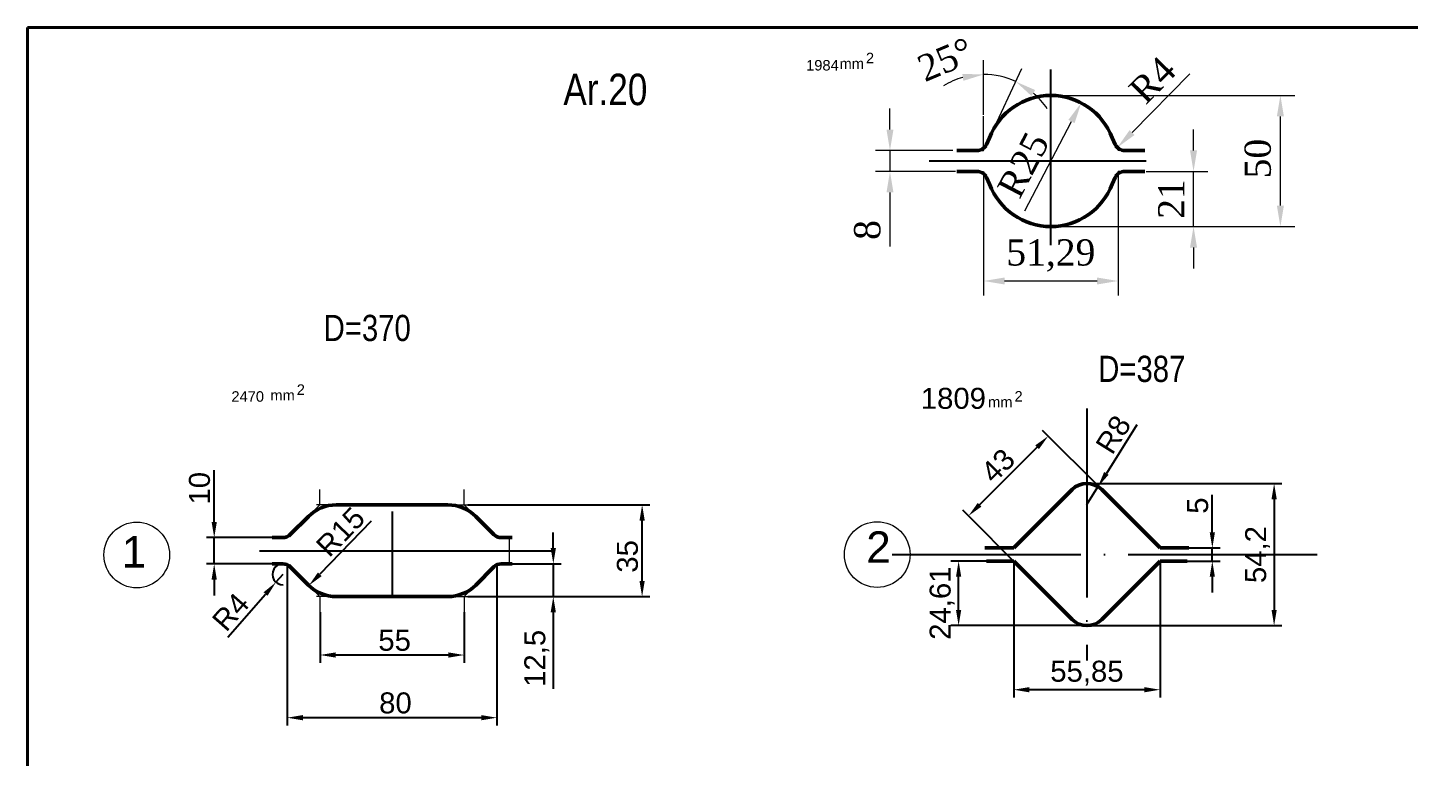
# Model space of a CAD drawing. Header units: millimetres. Extents: x -954 to 34898, y -2134 to 12006.
# Drawn here: x 8393 to 8920, y 6181 to 6459 of the extents above; entities that cross this region are included whole.
import ezdxf

# ---------------------------------------------------------------- set-up
doc = ezdxf.new("R2010")
doc.units = ezdxf.units.MM
doc.header["$LTSCALE"] = 3
doc.linetypes.add('ACAD_ISO04W100', pattern=[30, 24, -3, 0, -3])
for name, color, linetype, lineweight in [('Quota', 3, 'Continuous', 40), ('контурная', 7, 'Continuous', 50), ('осевые', 1, 'ACAD_ISO04W100', 25), ('тонкая', 7, 'Continuous', 20), ('тонкий', 7, 'Continuous', 20)]:
    doc.layers.add(name, color=color, linetype=linetype, lineweight=lineweight)
doc.layers.add('осевая', color=4, linetype='Continuous')
doc.styles.add('s1v4', font='arial.ttf', dxfattribs={"height": 4})
doc.styles.add('s2.5v4', font='times.ttf', dxfattribs={"height": 10})
doc.styles.add('s2v4', font='arial.ttf', dxfattribs={"height": 8})
doc.styles.add('s3v4', font='arial.ttf', dxfattribs={"width": 0.8, "height": 12})
doc.styles.get("Standard").update_dxf_attribs({"font": 'arial.ttf'})
doc.dimstyles.new('s2.5v4', dxfattribs={"dimtxt": 10, "dimasz": 8, "dimexe": 5.5, "dimexo": 0.5, "dimgap": 3.5, "dimtad": 1, "dimdec": 0, "dimtxsty": 's2.5v4', "dimcen": 2.5, "dimclrd": 256, "dimclre": 1, "dimclrt": 256, "dimadec": 0, "dimazin": 0, "dimtfac": 1, "dimtdec": 0, "dimtmove": 0, "dimatfit": 3, "dimfxl": 1, "dimlwd": -1, "dimlwe": -1, "dimarcsym": 0})
doc.dimstyles.new('s2v4', dxfattribs={"dimtxt": 8, "dimasz": 6, "dimexe": 3, "dimexo": 0, "dimgap": 1.5, "dimtad": 1, "dimtxsty": 'Standard', "dimcen": 2.5, "dimadec": 0, "dimazin": 0, "dimtfac": 1, "dimtmove": 0, "dimatfit": 3, "dimfxl": 1, "dimarcsym": 0})
doc.dimstyles.new('s2v4$0', dxfattribs={"dimtxt": 8, "dimasz": 6, "dimexe": 3, "dimexo": 0, "dimgap": 1.5, "dimtad": 1, "dimtxsty": 'Standard', "dimcen": 2.5, "dimadec": 0, "dimazin": 0, "dimtfac": 1, "dimtmove": 0, "dimatfit": 3, "dimfxl": 1, "dimarcsym": 0})

# ---------------------------------------------------------------- blocks, each defined once
blk = doc.blocks.new('*D881')
at = {"layer": 'Defpoints', "color": 0, "transparency": 16777216}
for p in [(8831.77, 6260.42), (8844.43, 6260.42), (8831.77, 6255.42)]:
    blk.add_point(p, dxfattribs=at)
at = {"layer": 'тонкая', "color": 0, "lineweight": -2, "transparency": 16777216}
for p, q in [((8844.43, 6266.42), (8844.43, 6280.73)), ((8831.77, 6260.42), (8847.43, 6260.42)), ((8844.43, 6255.42), (8844.43, 6260.42)), ((8831.77, 6255.42), (8847.43, 6255.42)), ((8844.43, 6249.42), (8844.43, 6243.42))]:
    blk.add_line(p, q, dxfattribs=at)
at = {"layer": 'тонкая', "color": 0, "transparency": 16777216}
for points in [[(8843.43, 6266.42), (8845.43, 6266.42), (8844.43, 6260.42)], [(8843.43, 6249.42), (8845.43, 6249.42), (8844.43, 6255.42)]]:
    blk.add_solid(points, dxfattribs=at)
at = {"layer": 'тонкая', "color": 0, "transparency": 16777216, "insert": (8838.87, 6276.57), "char_height": 8, "attachment_point": 5, "rotation": 90}
blk.add_mtext('5', dxfattribs=at)
blk = doc.blocks.new('*D882')
at = {"layer": 'Defpoints', "color": 0, "transparency": 16777216}
for p in [(8796.57, 6285.01), (8796.57, 6230.81), (8868.01, 6230.81)]:
    blk.add_point(p, dxfattribs=at)
at = {"layer": 'тонкая', "color": 0, "lineweight": -2, "transparency": 16777216}
for p, q in [((8796.57, 6285.01), (8871.01, 6285.01)), ((8868.01, 6279.01), (8868.01, 6236.81)), ((8796.57, 6230.81), (8871.01, 6230.81))]:
    blk.add_line(p, q, dxfattribs=at)
at = {"layer": 'тонкая', "color": 0, "transparency": 16777216}
for points in [[(8867.01, 6279.01), (8869.01, 6279.01), (8868.01, 6285.01)], [(8867.01, 6236.81), (8869.01, 6236.81), (8868.01, 6230.81)]]:
    blk.add_solid(points, dxfattribs=at)
at = {"layer": 'тонкая', "color": 0, "transparency": 16777216, "insert": (8861.7, 6257.91), "char_height": 8, "attachment_point": 5, "rotation": 90}
blk.add_mtext('54,2', dxfattribs=at)
blk = doc.blocks.new('*D883')
at = {"layer": 'Defpoints', "color": 0, "transparency": 16777216}
for p in [(8800.82, 6283.79), (8796.57, 6277.01)]:
    blk.add_point(p, dxfattribs=at)
at = {"layer": 'тонкая', "color": 0, "lineweight": -2, "transparency": 16777216}
for p, q in [((8815.65, 6307.44), (8804.01, 6288.88)), ((8796.57, 6277.01), (8800.82, 6283.79))]:
    blk.add_line(p, q, dxfattribs=at)
at = {"layer": 'тонкая', "color": 0, "transparency": 16777216}
blk.add_solid([(8803.16, 6289.41), (8804.85, 6288.34), (8800.82, 6283.79)], dxfattribs=at)
at = {"layer": 'тонкая', "color": 0, "transparency": 16777216, "insert": (8806.69, 6303.67), "char_height": 8, "attachment_point": 5, "rotation": 57.9091}
blk.add_mtext('R8', dxfattribs=at)
blk = doc.blocks.new('*D884')
at = {"layer": 'Defpoints', "color": 0, "transparency": 16777216}
for p in [(8768.66, 6255.42), (8824.52, 6255.42), (8768.66, 6206.37)]:
    blk.add_point(p, dxfattribs=at)
at = {"layer": 'тонкая', "color": 0, "lineweight": -2, "transparency": 16777216}
for p, q in [((8768.66, 6255.42), (8768.66, 6203.37)), ((8824.52, 6255.42), (8824.52, 6203.37)), ((8818.52, 6206.37), (8774.66, 6206.37))]:
    blk.add_line(p, q, dxfattribs=at)
at = {"layer": 'тонкая', "color": 0, "transparency": 16777216}
for points in [[(8774.66, 6207.37), (8774.66, 6205.37), (8768.66, 6206.37)], [(8818.52, 6207.37), (8818.52, 6205.37), (8824.52, 6206.37)]]:
    blk.add_solid(points, dxfattribs=at)
at = {"layer": 'тонкая', "color": 0, "transparency": 16777216, "insert": (8796.59, 6212.68), "char_height": 8, "attachment_point": 5}
blk.add_mtext('55,85', dxfattribs=at)
blk = doc.blocks.new('*D885')
at = {"layer": 'Defpoints', "color": 0, "transparency": 16777216}
for p in [(8802.23, 6282.67), (8751.42, 6272.67), (8771.82, 6252.27)]:
    blk.add_point(p, dxfattribs=at)
at = {"layer": 'тонкая', "color": 0, "lineweight": -2, "transparency": 16777216}
for p, q in [((8802.23, 6282.67), (8779.7, 6305.2)), ((8777.58, 6298.83), (8755.66, 6276.91)), ((8771.82, 6252.27), (8749.3, 6274.79))]:
    blk.add_line(p, q, dxfattribs=at)
at = {"layer": 'тонкая', "color": 0, "transparency": 16777216}
for points in [[(8776.87, 6299.54), (8778.29, 6298.12), (8781.82, 6303.07)], [(8754.95, 6277.62), (8756.37, 6276.2), (8751.42, 6272.67)]]:
    blk.add_solid(points, dxfattribs=at)
at = {"layer": 'тонкая', "color": 0, "transparency": 16777216, "insert": (8762.67, 6291.82), "char_height": 8, "attachment_point": 5, "rotation": 45}
blk.add_mtext('43', dxfattribs=at)
blk = doc.blocks.new('*D886')
at = {"layer": 'Defpoints', "color": 0, "transparency": 16777216}
for p in [(8747.65, 6255.42), (8758.28, 6255.42), (8796.61, 6230.81)]:
    blk.add_point(p, dxfattribs=at)
at = {"layer": 'тонкая', "color": 0, "lineweight": -2, "transparency": 16777216}
for p, q in [((8758.28, 6255.42), (8744.65, 6255.42)), ((8747.65, 6236.81), (8747.65, 6249.42)), ((8796.61, 6230.81), (8744.65, 6230.81))]:
    blk.add_line(p, q, dxfattribs=at)
at = {"layer": 'тонкая', "color": 0, "transparency": 16777216}
for points in [[(8746.65, 6249.42), (8748.65, 6249.42), (8747.65, 6255.42)], [(8746.65, 6236.81), (8748.65, 6236.81), (8747.65, 6230.81)]]:
    blk.add_solid(points, dxfattribs=at)
at = {"layer": 'тонкая', "color": 0, "transparency": 16777216, "insert": (8741.34, 6239.38), "char_height": 8, "attachment_point": 5, "rotation": 90}
blk.add_mtext('24,61', dxfattribs=at)
blk = doc.blocks.new('*D1200')
at = {"layer": 'Defpoints', "color": 0, "transparency": 16777216}
for p in [(8757.19, 6404), (8808.47, 6404), (8757.19, 6362.23)]:
    blk.add_point(p, dxfattribs=at)
at = {"layer": 'тонкая', "color": 1, "transparency": 16777216}
for p, q in [((8757.19, 6403.5), (8757.19, 6356.73)), ((8808.47, 6403.5), (8808.47, 6356.73))]:
    blk.add_line(p, q, dxfattribs=at)
at = {"layer": 'тонкая', "transparency": 16777216}
blk.add_line((8800.47, 6362.23), (8765.19, 6362.23), dxfattribs=at)
for points in [[(8765.19, 6363.56), (8765.19, 6360.9), (8757.19, 6362.23)], [(8800.47, 6363.56), (8800.47, 6360.9), (8808.47, 6362.23)]]:
    blk.add_solid(points, dxfattribs=at)
at = {"layer": 'тонкая', "transparency": 16777216, "insert": (8782.83, 6371.96), "char_height": 10, "attachment_point": 5, "style": 's2.5v4'}
blk.add_mtext('51,29', dxfattribs=at)
blk = doc.blocks.new('*D1201')
at = {"layer": 'Defpoints', "color": 0, "transparency": 16777216}
for p in [(8818.74, 6404), (8837.26, 6404), (8782.83, 6383)]:
    blk.add_point(p, dxfattribs=at)
at = {"layer": 'тонкая', "transparency": 16777216}
for p, q in [((8837.26, 6412), (8837.26, 6420)), ((8837.26, 6383), (8837.26, 6404)), ((8837.26, 6375), (8837.26, 6367))]:
    blk.add_line(p, q, dxfattribs=at)
at = {"layer": 'тонкая', "color": 1, "transparency": 16777216}
for p, q in [((8819.24, 6404), (8842.76, 6404)), ((8783.33, 6383), (8842.76, 6383))]:
    blk.add_line(p, q, dxfattribs=at)
at = {"layer": 'тонкая', "transparency": 16777216}
for points in [[(8835.92, 6412), (8838.59, 6412), (8837.26, 6404)], [(8835.92, 6375), (8838.59, 6375), (8837.26, 6383)]]:
    blk.add_solid(points, dxfattribs=at)
at = {"layer": 'тонкая', "transparency": 16777216, "insert": (8828.76, 6393.5), "char_height": 10, "attachment_point": 5, "rotation": 90, "style": 's2.5v4'}
blk.add_mtext('21', dxfattribs=at)
blk = doc.blocks.new('*D1202')
at = {"layer": 'Defpoints', "color": 0, "transparency": 16777216}
for p in [(8782.83, 6433), (8870.4, 6433), (8782.83, 6383)]:
    blk.add_point(p, dxfattribs=at)
at = {"layer": 'тонкая', "color": 1, "transparency": 16777216}
for p, q in [((8783.33, 6433), (8875.9, 6433)), ((8783.33, 6383), (8875.9, 6383))]:
    blk.add_line(p, q, dxfattribs=at)
at = {"layer": 'тонкая', "transparency": 16777216}
blk.add_line((8870.4, 6391), (8870.4, 6425), dxfattribs=at)
for points in [[(8869.06, 6425), (8871.73, 6425), (8870.4, 6433)], [(8869.06, 6391), (8871.73, 6391), (8870.4, 6383)]]:
    blk.add_solid(points, dxfattribs=at)
at = {"layer": 'тонкая', "transparency": 16777216, "insert": (8861.81, 6408.91), "char_height": 10, "attachment_point": 5, "rotation": 90, "style": 's2.5v4'}
blk.add_mtext('50', dxfattribs=at)
blk = doc.blocks.new('*D1203')
at = {"layer": 'Defpoints', "color": 0, "transparency": 16777216}
for p in [(8794.42, 6430.15), (8782.83, 6408)]:
    blk.add_point(p, dxfattribs=at)
at = {"layer": 'тонкая', "transparency": 16777216}
blk.add_line((8772.91, 6389.05), (8790.71, 6423.06), dxfattribs=at)
blk.add_solid([(8789.53, 6423.68), (8791.89, 6422.45), (8794.42, 6430.15)], dxfattribs=at)
at = {"layer": 'тонкая', "transparency": 16777216, "insert": (8772.35, 6406.49), "char_height": 10, "attachment_point": 5, "rotation": 62.3813, "style": 's2.5v4'}
blk.add_mtext('R25', dxfattribs=at)
blk = doc.blocks.new('*D1204')
at = {"layer": 'Defpoints', "color": 0, "transparency": 16777216}
for p in [(8811.02, 6416), (8808.22, 6413.15)]:
    blk.add_point(p, dxfattribs=at)
at = {"layer": 'тонкая', "transparency": 16777216}
blk.add_line((8835.9, 6441.28), (8813.83, 6418.85), dxfattribs=at)
blk.add_solid([(8812.88, 6419.79), (8814.78, 6417.92), (8808.22, 6413.15)], dxfattribs=at)
at = {"layer": 'тонкая', "transparency": 16777216, "insert": (8821.61, 6438.88), "char_height": 10, "attachment_point": 5, "rotation": 45.4574, "style": 's2.5v4'}
blk.add_mtext('R4', dxfattribs=at)
blk = doc.blocks.new('*D1199')
at = {"layer": 'Defpoints', "color": 0, "transparency": 16777216}
for p in [(8765.5, 6439.77), (8757.19, 6425.15), (8759.45, 6416.86), (8757.19, 6412), (8758.26, 6414.31)]:
    blk.add_point(p, dxfattribs=at)
at = {"layer": 'тонкая', "color": 1, "transparency": 16777216}
for p, q in [((8757.19, 6425.65), (8757.19, 6446.49)), ((8759.66, 6417.31), (8771.76, 6443.26))]:
    blk.add_line(p, q, dxfattribs=at)
at = {"layer": 'тонкая', "transparency": 16777216}
for start, end in [(105.8622, 121.7244), (65, 90), (33.2756, 49.1378)]:
    blk.add_arc((8757.19, 6412), 28.99, start, end, dxfattribs=at)
for points in [[(8749.08, 6441.21), (8749.45, 6438.57), (8757.19, 6440.99)], [(8775.43, 6432.81), (8776.88, 6435.05), (8769.44, 6438.28)]]:
    blk.add_solid(points, dxfattribs=at)
at = {"layer": 'тонкая', "transparency": 16777216, "insert": (8742.61, 6446.64), "char_height": 10, "attachment_point": 5, "rotation": 22.8231, "style": 's2.5v4'}
blk.add_mtext('25°', dxfattribs=at)
blk = doc.blocks.new('*D1205')
at = {"layer": 'Defpoints', "color": 0, "transparency": 16777216}
for p in [(8745.94, 6412), (8721.46, 6404), (8746.92, 6404)]:
    blk.add_point(p, dxfattribs=at)
at = {"layer": 'тонкая', "transparency": 16777216}
for p, q in [((8721.46, 6420), (8721.46, 6428)), ((8721.46, 6412), (8721.46, 6404)), ((8721.46, 6396), (8721.46, 6375.36))]:
    blk.add_line(p, q, dxfattribs=at)
at = {"layer": 'тонкая', "color": 1, "transparency": 16777216}
for p, q in [((8745.44, 6412), (8715.96, 6412)), ((8746.42, 6404), (8715.96, 6404))]:
    blk.add_line(p, q, dxfattribs=at)
at = {"layer": 'тонкая', "transparency": 16777216}
for points in [[(8720.13, 6420), (8722.79, 6420), (8721.46, 6412)], [(8720.13, 6396), (8722.79, 6396), (8721.46, 6404)]]:
    blk.add_solid(points, dxfattribs=at)
at = {"layer": 'тонкая', "transparency": 16777216, "insert": (8712.87, 6381.68), "char_height": 10, "attachment_point": 5, "rotation": 90, "style": 's2.5v4'}
blk.add_mtext('8', dxfattribs=at)
blk = doc.blocks.new('*D1999')
at = {"layer": 'Defpoints', "color": 0, "transparency": 16777216}
for p in [(8560.38, 6276.86), (8626.92, 6276.86), (8596.03, 6241.86)]:
    blk.add_point(p, dxfattribs=at)
at = {"layer": 'тонкий', "color": 0, "lineweight": -2, "transparency": 16777216}
for p, q in [((8560.38, 6276.86), (8629.92, 6276.86)), ((8626.92, 6247.86), (8626.92, 6270.86)), ((8596.03, 6241.86), (8629.92, 6241.86))]:
    blk.add_line(p, q, dxfattribs=at)
at = {"layer": 'тонкий', "color": 0, "transparency": 16777216}
for points in [[(8625.92, 6270.86), (8627.92, 6270.86), (8626.92, 6276.86)], [(8625.92, 6247.86), (8627.92, 6247.86), (8626.92, 6241.86)]]:
    blk.add_solid(points, dxfattribs=at)
at = {"layer": 'тонкий', "color": 0, "transparency": 16777216, "insert": (8621.34, 6257.21), "char_height": 8, "attachment_point": 5, "rotation": 90}
blk.add_mtext('35', dxfattribs=at)
blk = doc.blocks.new('*D2002')
at = {"layer": 'Defpoints', "color": 0, "transparency": 16777216}
for p in [(8463.68, 6264.36), (8486.34, 6264.36), (8485.77, 6254.36)]:
    blk.add_point(p, dxfattribs=at)
at = {"layer": 'тонкий', "color": 0, "lineweight": -2, "transparency": 16777216}
for p, q in [((8463.68, 6270.36), (8463.68, 6290.04)), ((8486.34, 6264.36), (8460.68, 6264.36)), ((8463.68, 6254.36), (8463.68, 6264.36)), ((8485.77, 6254.36), (8460.68, 6254.36)), ((8463.68, 6248.36), (8463.68, 6242.36))]:
    blk.add_line(p, q, dxfattribs=at)
at = {"layer": 'тонкий', "color": 0, "transparency": 16777216}
for points in [[(8462.68, 6270.36), (8464.68, 6270.36), (8463.68, 6264.36)], [(8462.68, 6248.36), (8464.68, 6248.36), (8463.68, 6254.36)]]:
    blk.add_solid(points, dxfattribs=at)
at = {"layer": 'тонкий', "color": 0, "transparency": 16777216, "insert": (8458.1, 6283.2), "char_height": 8, "attachment_point": 5, "rotation": 90}
blk.add_mtext('10', dxfattribs=at)
blk = doc.blocks.new('*D2003')
at = {"layer": 'Defpoints', "color": 0, "transparency": 16777216}
for p in [(8577.31, 6254.36), (8560.38, 6241.86), (8593.03, 6241.86)]:
    blk.add_point(p, dxfattribs=at)
at = {"layer": 'тонкий', "color": 0, "lineweight": -2, "transparency": 16777216}
for p, q in [((8593.03, 6260.36), (8593.03, 6266.36)), ((8577.31, 6254.36), (8596.03, 6254.36)), ((8593.03, 6254.36), (8593.03, 6241.86)), ((8560.38, 6241.86), (8596.03, 6241.86)), ((8593.03, 6235.86), (8593.03, 6206.77))]:
    blk.add_line(p, q, dxfattribs=at)
at = {"layer": 'тонкий', "color": 0, "transparency": 16777216}
for points in [[(8592.03, 6260.36), (8594.03, 6260.36), (8593.03, 6254.36)], [(8592.03, 6235.86), (8594.03, 6235.86), (8593.03, 6241.86)]]:
    blk.add_solid(points, dxfattribs=at)
at = {"layer": 'тонкий', "color": 0, "transparency": 16777216, "insert": (8586.72, 6218.32), "char_height": 8, "attachment_point": 5, "rotation": 90}
blk.add_mtext('12,5', dxfattribs=at)
blk = doc.blocks.new('*D2001')
at = {"layer": 'Defpoints', "color": 0, "transparency": 16777216}
for p in [(8504.04, 6235.99), (8559.04, 6235.99), (8504.04, 6219.6)]:
    blk.add_point(p, dxfattribs=at)
at = {"layer": 'тонкий', "color": 0, "lineweight": -2, "transparency": 16777216}
for p, q in [((8504.04, 6235.99), (8504.04, 6216.6)), ((8559.04, 6235.99), (8559.04, 6216.6)), ((8553.04, 6219.6), (8510.04, 6219.6))]:
    blk.add_line(p, q, dxfattribs=at)
at = {"layer": 'тонкий', "color": 0, "transparency": 16777216}
for points in [[(8510.04, 6220.6), (8510.04, 6218.6), (8504.04, 6219.6)], [(8553.04, 6220.6), (8553.04, 6218.6), (8559.04, 6219.6)]]:
    blk.add_solid(points, dxfattribs=at)
at = {"layer": 'тонкий', "color": 0, "transparency": 16777216, "insert": (8532.5, 6225.17), "char_height": 8, "attachment_point": 5}
blk.add_mtext('55', dxfattribs=at)
blk = doc.blocks.new('*D2004')
at = {"layer": 'Defpoints', "color": 0, "transparency": 16777216}
for p in [(8491.54, 6254.36), (8571.54, 6254.36), (8491.54, 6195.7)]:
    blk.add_point(p, dxfattribs=at)
at = {"layer": 'тонкий', "color": 0, "lineweight": -2, "transparency": 16777216}
for p, q in [((8491.54, 6254.36), (8491.54, 6192.7)), ((8571.54, 6254.36), (8571.54, 6192.7)), ((8565.54, 6195.7), (8497.54, 6195.7))]:
    blk.add_line(p, q, dxfattribs=at)
at = {"layer": 'тонкий', "color": 0, "transparency": 16777216}
for points in [[(8497.54, 6196.7), (8497.54, 6194.7), (8491.54, 6195.7)], [(8565.54, 6196.7), (8565.54, 6194.7), (8571.54, 6195.7)]]:
    blk.add_solid(points, dxfattribs=at)
at = {"layer": 'тонкий', "color": 0, "transparency": 16777216, "insert": (8532.82, 6201.29), "char_height": 8, "attachment_point": 5}
blk.add_mtext('80', dxfattribs=at)
blk = doc.blocks.new('*D2000')
at = {"layer": 'Defpoints', "color": 0, "transparency": 16777216}
for p in [(8510.25, 6256.86), (8499.79, 6246.11)]:
    blk.add_point(p, dxfattribs=at)
at = {"layer": 'тонкий', "color": 0, "lineweight": -2, "transparency": 16777216}
blk.add_line((8523.62, 6270.61), (8503.98, 6250.41), dxfattribs=at)
at = {"layer": 'тонкий', "color": 0, "transparency": 16777216}
blk.add_solid([(8503.26, 6251.11), (8504.69, 6249.71), (8499.79, 6246.11)], dxfattribs=at)
at = {"layer": 'тонкий', "color": 0, "transparency": 16777216, "insert": (8511.88, 6266.55), "char_height": 8, "attachment_point": 5, "rotation": 45.812}
blk.add_mtext('R15', dxfattribs=at)
blk = doc.blocks.new('*D2005')
at = {"layer": 'Defpoints', "color": 0, "transparency": 16777216}
for p in [(8487.24, 6247.36), (8489.88, 6250.36)]:
    blk.add_point(p, dxfattribs=at)
at = {"layer": 'тонкий', "color": 0, "lineweight": -2, "transparency": 16777216}
for p, q in [((8489.88, 6250.36), (8487.24, 6247.36)), ((8468.82, 6226.44), (8483.27, 6242.86))]:
    blk.add_line(p, q, dxfattribs=at)
blk.add_arc((8489.88, 6250.36), 4, 90, 271.6172, dxfattribs=at)
at = {"layer": 'тонкий', "color": 0, "transparency": 16777216}
blk.add_solid([(8482.52, 6243.52), (8484.02, 6242.19), (8487.24, 6247.36)], dxfattribs=at)
at = {"layer": 'тонкий', "color": 0, "transparency": 16777216, "insert": (8469.94, 6236.03), "char_height": 8, "attachment_point": 5, "rotation": 48.6454}
blk.add_mtext('R4', dxfattribs=at)

msp = doc.modelspace()

# ---------------------------------------------------------------- linework, layer by layer
at = {"layer": 'Quota'}
msp.add_lwpolyline([(8392.511, 6458.848), (9416.887, 6458.848), (9416.887, 5902.304), (8392.511, 5902.304)], close=True, dxfattribs=at)
at = {"layer": 'контурная'}
for p, q in [((8758.264, 6414.312), (8759.451, 6416.858)), ((8807.397, 6414.312), (8806.209, 6416.858)), ((8754.639, 6412.002), (8746.919, 6412.002)), ((8811.022, 6412.002), (8818.741, 6412.002)), ((8754.639, 6404.002), (8746.919, 6404.002)), ((8758.264, 6401.692), (8759.451, 6399.146)), ((8807.397, 6401.692), (8806.209, 6399.146)), ((8811.022, 6404.002), (8818.741, 6404.002)), ((8768.664, 6260.422), (8790.913, 6282.671)), ((8824.475, 6260.422), (8802.227, 6282.671)), ((8499.643, 6272.469), (8492.708, 6265.534)), ((8531.537, 6276.862), (8510.25, 6276.862)), ((8531.537, 6276.862), (8552.823, 6276.862)), ((8563.43, 6272.469), (8570.365, 6265.534)), ((8489.88, 6264.362), (8485.767, 6264.362)), ((8573.193, 6264.362), (8577.306, 6264.362)), ((8768.664, 6260.422), (8757.674, 6260.422)), ((8824.475, 6260.422), (8835.465, 6260.422)), ((8489.88, 6254.362), (8485.767, 6254.362)), ((8499.643, 6246.255), (8492.708, 6253.19)), ((8563.43, 6246.255), (8570.365, 6253.19)), ((8573.193, 6254.362), (8577.306, 6254.362)), ((8768.664, 6255.422), (8758.283, 6255.422)), ((8790.934, 6233.152), (8768.664, 6255.422)), ((8802.248, 6233.152), (8824.518, 6255.422)), ((8824.518, 6255.422), (8834.856, 6255.422)), ((8531.537, 6241.862), (8510.25, 6241.862)), ((8531.537, 6241.862), (8552.823, 6241.862))]:
    msp.add_line(p, q, dxfattribs=at)
for centre, radius, start, end in [((8782.83, 6408.002), 25, 20.74646, 159.25354), ((8754.639, 6416.002), 4, 270, 335), ((8811.022, 6416.002), 4, 205, 270), ((8754.639, 6400.002), 4, 25, 90), ((8782.83, 6408.002), 25, 200.74646, 339.25354), ((8811.022, 6400.002), 4, 90, 155), ((8796.57, 6277.014), 8, 45, 135), ((8510.25, 6261.862), 15, 90, 135), ((8552.823, 6261.862), 15, 45, 90), ((8489.88, 6268.362), 4, 270, 315), ((8573.193, 6268.362), 4, 225, 270), ((8489.88, 6250.362), 4, 45, 90), ((8573.193, 6250.362), 4, 90, 135), ((8510.25, 6256.862), 15, 225, 270), ((8552.823, 6256.862), 15, 270, 315), ((8796.591, 6238.809), 8, 225, 315)]:
    msp.add_arc(centre, radius, start, end, dxfattribs=at)
at = {"layer": 'осевая'}
for p, q in [((8782.83, 6375.935), (8782.83, 6442.842)), ((8736.387, 6408.002), (8819.189, 6408.002)), ((8531.537, 6274.362), (8531.537, 6241.255)), ((8481.023, 6259.362), (8592.991, 6259.362))]:
    msp.add_line(p, q, dxfattribs=at)
at = {"layer": 'осевые'}
for p, q in [((8796.57, 6313.575), (8796.57, 6217.52)), ((8722.266, 6257.922), (8889.98, 6257.922))]:
    msp.add_line(p, q, dxfattribs=at)
at = {"layer": 'тонкая'}
for p, q in [((8757.187, 6412.002), (8757.187, 6425.154)), ((8755.276, 6412.002), (8757.187, 6412.002)), ((8757.187, 6412.002), (8757.88, 6413.488)), ((8808.473, 6412.002), (8807.781, 6413.488)), ((8810.385, 6412.002), (8808.473, 6412.002)), ((8755.276, 6404.002), (8757.187, 6404.002)), ((8757.187, 6404.002), (8757.88, 6402.516)), ((8808.473, 6404.002), (8807.781, 6402.516)), ((8810.385, 6404.002), (8808.473, 6404.002)), ((8504.037, 6276.862), (8504.037, 6282.735)), ((8559.037, 6276.862), (8559.037, 6282.735)), ((8504.037, 6276.862), (8501.479, 6274.304)), ((8509.007, 6276.862), (8502.698, 6276.862)), ((8554.066, 6276.862), (8560.375, 6276.862)), ((8559.037, 6276.862), (8561.594, 6274.304)), ((8489.88, 6264.362), (8491.537, 6264.362)), ((8492.492, 6265.318), (8491.537, 6264.362)), ((8570.581, 6265.318), (8571.537, 6264.362)), ((8573.193, 6264.362), (8571.537, 6264.362)), ((8576.365, 6254.362), (8576.365, 6264.362)), ((8489.88, 6254.362), (8491.537, 6254.362)), ((8492.492, 6253.406), (8491.537, 6254.362)), ((8570.581, 6253.406), (8571.537, 6254.362)), ((8573.193, 6254.362), (8571.537, 6254.362)), ((8504.037, 6241.862), (8501.479, 6244.42)), ((8509.007, 6241.862), (8502.698, 6241.862)), ((8504.037, 6241.862), (8504.037, 6235.989)), ((8554.066, 6241.862), (8560.375, 6241.862)), ((8559.037, 6241.862), (8561.594, 6244.42)), ((8559.037, 6241.862), (8559.037, 6235.989))]:
    msp.add_line(p, q, dxfattribs=at)
for centre in [(8434.138, 6257.749), (8716.591, 6257.922)]:
    msp.add_circle(centre, 12.532, dxfattribs=at)

# ---------------------------------------------------------------- texts
for s, height, style, p in [('1984', 4, 's1v4', (8689.484, 6442.505)), ('2', 4, 's1v4', (8712.299, 6445.257)), ('mm', 4, 's1v4', (8702.229, 6443.112)), ('2470', 4, 's1v4', (8470.25, 6316.199)), ('mm', 4, 's1v4', (8485.097, 6316.672)), ('2', 4, 's1v4', (8495.167, 6318.817)), ('1809', 8, 's2v4', (8733.222, 6313.49)), ('2', 4, 's1v4', (8768.956, 6316.242)), ('mm', 4, 's1v4', (8758.887, 6314.097))]:
    msp.add_text(s, height=height, dxfattribs=dict(at, style=style)).set_placement(p)
at = {"layer": 'тонкая', "style": 's3v4', "width": 0.8}
for s, height, p in [('Ar.20', 12, (8596.864, 6429.29)), ('D=370', 10, (8505.431, 6339.327)), ('D=387', 10, (8800.904, 6323.734))]:
    msp.add_text(s, height=height, dxfattribs=at).set_placement(p)
at = {"layer": 'тонкий', "style": 's1v4'}
for s, p in [('1', (8428.377, 6252.957)), ('2', (8712.428, 6254.772))]:
    msp.add_text(s, height=12, dxfattribs=at).set_placement(p)

# ---------------------------------------------------------------- dimensions: what is measured, and where the dimension line sits
at = {"layer": 'тонкая'}
dim = msp.add_angular_dim_2l(base=(8765.501, 6439.773), line1=((8757.187, 6412.002), (8757.187, 6425.154)), line2=((8758.264, 6414.312), (8759.451, 6416.858)), dimstyle='s2.5v4', override={"dimdec": 2}, dxfattribs=at)
dim.commit()
dim.dimension.update_dxf_attribs({"geometry": '*D1199', "text_midpoint": (8745.942, 6438.722), "dimtype": 162})
for center, mpoint, picture, middle in [((8811.022, 6416.002), (8808.216, 6413.151), '*D1204', (8827.669, 6432.918)), ((8782.83, 6408.002), (8794.42, 6430.153), '*D1203', (8779.959, 6402.514))]:
    dim = msp.add_radius_dim(center=center, mpoint=mpoint, dimstyle='s2.5v4', override={"dimdec": 2}, dxfattribs=at)
    dim.commit()
    dim.dimension.update_dxf_attribs({"geometry": picture, "text_midpoint": middle, "dimtype": 164})
for base, p2, picture, middle in [((8870.396, 6433.002), (8782.83, 6433.002), '*D1202', (8870.396, 6408.91)), ((8837.255, 6404.002), (8818.741, 6404.002), '*D1201', (8837.255, 6393.502))]:
    dim = msp.add_linear_dim(base=base, p1=(8782.83, 6383.002), p2=p2, angle=90, dimstyle='s2.5v4', override={"dimdec": 2}, dxfattribs=at)
    dim.commit()
    dim.dimension.update_dxf_attribs({"geometry": picture, "text_midpoint": middle, "dimtype": 160})
dim = msp.add_linear_dim(base=(8721.461, 6404.002), p1=(8745.942, 6412.002), p2=(8746.919, 6404.002), angle=90, dimstyle='s2.5v4', override={"dimdec": 2}, dxfattribs=at)
dim.commit()
dim.dimension.update_dxf_attribs({"geometry": '*D1205', "text_midpoint": (8712.875, 6381.683)})
dim = msp.add_linear_dim(base=(8757.187, 6362.23), p1=(8808.473, 6404.002), p2=(8757.187, 6404.002), dimstyle='s2.5v4', override={"dimdec": 2}, dxfattribs=at)
dim.commit()
dim.dimension.update_dxf_attribs({"geometry": '*D1200', "text_midpoint": (8782.83, 6371.96)})
dim = msp.add_radius_dim(center=(8796.57, 6277.014), mpoint=(8800.82, 6283.792), dimstyle='s2v4', dxfattribs=at)
dim.commit()
dim.dimension.update_dxf_attribs({"geometry": '*D883', "text_midpoint": (8806.692, 6303.668)})
dim = msp.add_aligned_dim(p1=(8802.227, 6282.671), p2=(8771.821, 6252.265), distance=-28.855, dimstyle='s2v4', dxfattribs=at)
dim.commit()
dim.dimension.update_dxf_attribs({"geometry": '*D885', "text_midpoint": (8762.669, 6291.823)})
for base, p1, p2, picture, middle in [((8868.0063, 6230.8093), (8796.5698, 6285.0142), (8796.5698, 6230.8093), '*D882', (8861.6987, 6257.9118)), ((8844.434, 6260.422), (8831.768, 6255.422), (8831.768, 6260.422), '*D881', (8838.866, 6276.574))]:
    dim = msp.add_linear_dim(base=base, p1=p1, p2=p2, angle=90, dimstyle='s2v4', dxfattribs=at)
    dim.commit()
    dim.dimension.update_dxf_attribs({"geometry": picture, "text_midpoint": middle})
dim = msp.add_linear_dim(base=(8747.649, 6255.422), p1=(8796.612, 6230.809), p2=(8758.283, 6255.422), angle=90, dimstyle='s2v4', dxfattribs=at)
dim.commit()
dim.dimension.update_dxf_attribs({"geometry": '*D886', "text_midpoint": (8747.649, 6239.382), "dimtype": 160})
dim = msp.add_linear_dim(base=(8768.664, 6206.373), p1=(8824.518, 6255.422), p2=(8768.664, 6255.422), dimstyle='s2v4', dxfattribs=at)
dim.commit()
dim.dimension.update_dxf_attribs({"geometry": '*D884', "text_midpoint": (8796.591, 6212.681)})
at = {"layer": 'тонкий'}
for base, p1, p2, dimstyle, picture, middle in [((8463.683, 6264.362), (8485.767, 6254.362), (8486.34, 6264.362), 's2v4', '*D2002', (8458.098, 6283.202)), ((8593.029, 6241.862), (8577.306, 6254.362), (8560.375, 6241.862), 's2v4$0', '*D2003', (8586.721, 6218.318))]:
    dim = msp.add_linear_dim(base=base, p1=p1, p2=p2, angle=90, dimstyle=dimstyle, override={"dimdec": 1}, dxfattribs=at)
    dim.commit()
    dim.dimension.update_dxf_attribs({"geometry": picture, "text_midpoint": middle})
dim = msp.add_radius_dim(center=(8510.25, 6256.862), mpoint=(8499.795, 6246.106), dimstyle='s2v4', override={"dimdec": 1}, dxfattribs=at)
dim.commit()
dim.dimension.update_dxf_attribs({"geometry": '*D2000', "text_midpoint": (8515.887, 6262.662), "dimtype": 164})
dim = msp.add_linear_dim(base=(8626.923, 6276.862), p1=(8596.029, 6241.862), p2=(8560.375, 6276.862), angle=90, dimstyle='s2v4', override={"dimdec": 1}, dxfattribs=at)
dim.commit()
dim.dimension.update_dxf_attribs({"geometry": '*D1999', "text_midpoint": (8626.923, 6257.214), "dimtype": 160})
dim = msp.add_radius_dim(center=(8489.88, 6250.362), mpoint=(8487.237, 6247.359), dimstyle='s2v4', override={"dimdec": 1}, dxfattribs=at)
dim.commit()
dim.dimension.update_dxf_attribs({"geometry": '*D2005', "text_midpoint": (8469.938, 6236.03)})
for base, p1, p2, picture, middle in [((8491.537, 6195.702), (8571.537, 6254.362), (8491.537, 6254.362), '*D2004', (8532.819, 6195.702)), ((8504.037, 6219.602), (8559.037, 6235.989), (8504.037, 6235.989), '*D2001', (8532.504, 6219.602))]:
    dim = msp.add_linear_dim(base=base, p1=p1, p2=p2, dimstyle='s2v4$0', override={"dimdec": 1}, dxfattribs=at)
    dim.commit()
    dim.dimension.update_dxf_attribs({"geometry": picture, "text_midpoint": middle, "dimtype": 160})

doc.saveas('drawing.dxf')
